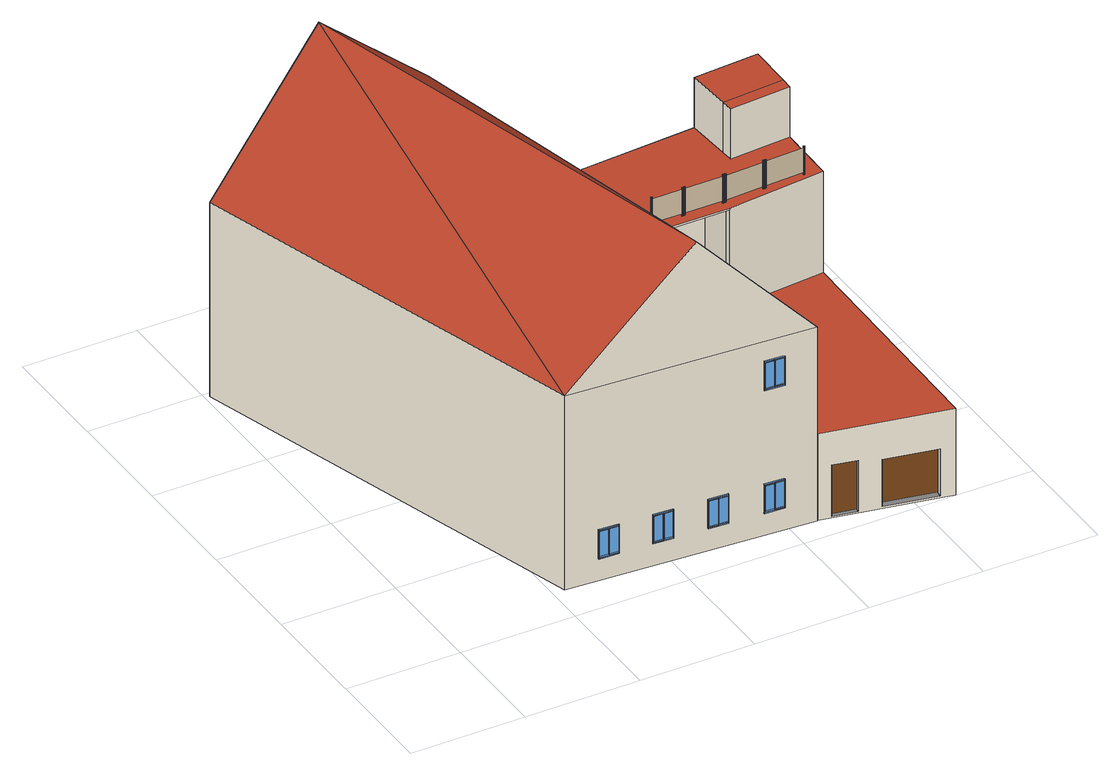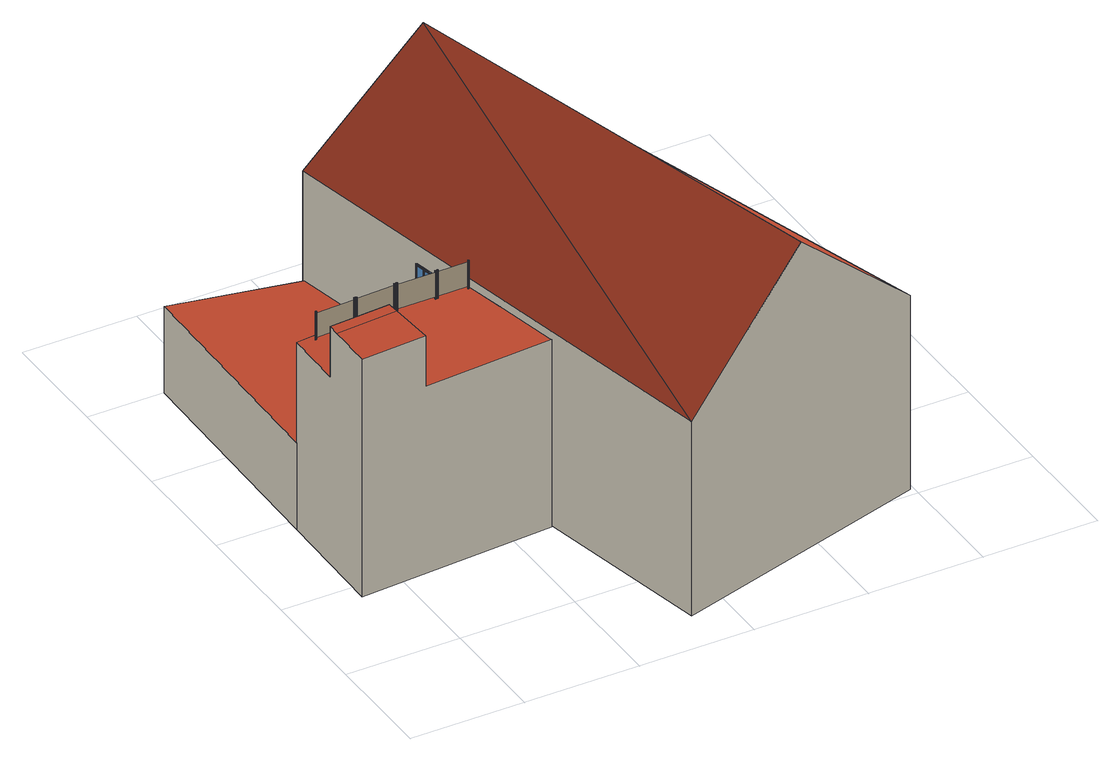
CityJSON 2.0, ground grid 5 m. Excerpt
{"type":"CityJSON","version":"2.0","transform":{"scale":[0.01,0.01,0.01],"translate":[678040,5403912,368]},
"CityObjects":{
"building1":{"type":"Building","attributes":{"dataAvailable":"NotSufficient","measuredHeight":14.29},"geometry":[{"type":"MultiSurface","lod":"3","boundaries":[[[0,1,2]],[[1,0,3,4]],[[5,3,0]],[[1,6,2]],[[3,5,7,8]],[[9,7,5,0,2]],[[6,1,4,3]],[[6,3,8,10],[11,12,13,14],[15,16,17,18],[19,20,21,22],[23,24,25,26],[27,28,29,30]],[[6,10,9,2],[31,32,33,34],[35,36,37,38],[39,40,41,42]],[[43,44,45,46]],[[47,30,29,48]],[[49,50,51,52]],[[53,54,55,56]],[[30,47,57,27]],[[58,59,60,61]],[[62,63,64,65]],[[66,67,68,69]],[[70,51,50,71],[46,43,44,45]],[[55,59,58,56]],[[72,73,74,75]],[[27,30,29,28],[49,52,76,77,66,69,78,79]],[[69,68,80,78]],[[74,73,81,82]],[[52,51,70,76]],[[28,83,48,29]],[[72,84,81,73]],[[62,65,85,86],[87,88,89,90]],[[57,47,48,83],[60,59,91,64,63,92,55,54]],[[76,70,71,79]],[[92,91,59,55]],[[83,28,27,57]],[[77,93,67,66]],[[84,94,82,81]],[[46,88,87,45]],[[68,67,93,80],[73,81,82,74]],[[78,80,93,77]],[[61,60,54,53,84,94]],[[89,43,44,90]],[[61,94,75,72,84,53,56,58]],[[91,92,86,85]],[[65,64,91,85]],[[86,92,63,62]],[[79,78,77,76]],[[45,87,90,44]],[[75,74,82,94]],[[88,46,43,89]],[[79,71,50,49]],[[95,96,97,98]],[[99,26,25,100]],[[101,102,103,104]],[[105,106,107,108]],[[26,99,109,23]],[[110,111,112,113]],[[114,115,116,117]],[[118,119,120,121]],[[122,103,102,123],[98,95,96,97]],[[107,111,110,108]],[[124,125,126,127]],[[23,26,25,24],[101,104,128,129,118,121,130,131]],[[121,120,132,130]],[[126,125,133,134]],[[104,103,122,128]],[[24,135,100,25]],[[124,136,133,125]],[[114,117,137,138],[139,140,141,142]],[[109,99,100,135],[112,111,143,116,115,144,107,106]],[[128,122,123,131]],[[144,143,111,107]],[[135,24,23,109]],[[129,145,119,118]],[[136,146,134,133]],[[98,140,139,97]],[[120,119,145,132],[125,133,134,126]],[[130,132,145,129]],[[113,112,106,105,136,146]],[[141,95,96,142]],[[113,146,127,124,136,105,108,110]],[[143,144,138,137]],[[117,116,143,137]],[[138,144,115,114]],[[131,130,129,128]],[[97,139,142,96]],[[127,126,134,146]],[[140,98,95,141]],[[131,123,102,101]],[[147,148,149,150]],[[151,33,32,152]],[[153,154,155,156]],[[157,158,159,160]],[[33,151,161,34]],[[162,163,164,165]],[[166,167,168,169]],[[170,171,172,173]],[[174,155,154,175],[150,147,148,149]],[[159,163,162,160]],[[176,177,178,179]],[[34,33,32,31],[153,156,180,181,170,173,182,183]],[[173,172,184,182]],[[178,177,185,186]],[[156,155,174,180]],[[31,187,152,32]],[[176,188,185,177]],[[166,169,189,190],[191,192,193,194]],[[161,151,152,187],[164,163,195,168,167,196,159,158]],[[180,174,175,183]],[[196,195,163,159]],[[187,31,34,161]],[[181,197,171,170]],[[188,198,186,185]],[[150,192,191,149]],[[172,171,197,184],[177,185,186,178]],[[182,184,197,181]],[[165,164,158,157,188,198]],[[193,147,148,194]],[[165,198,179,176,188,157,160,162]],[[195,196,190,189]],[[169,168,195,189]],[[190,196,167,166]],[[183,182,181,180]],[[149,191,194,148]],[[179,178,186,198]],[[192,150,147,193]],[[183,175,154,153]],[[199,200,201,202]],[[203,14,13,204]],[[205,206,207,208]],[[209,210,211,212]],[[14,203,213,11]],[[214,215,216,217]],[[218,219,220,221]],[[222,223,224,225]],[[226,207,206,227],[202,199,200,201]],[[211,215,214,212]],[[228,229,230,231]],[[11,14,13,12],[205,208,232,233,222,225,234,235]],[[225,224,236,234]],[[230,229,237,238]],[[208,207,226,232]],[[12,239,204,13]],[[228,240,237,229]],[[218,221,241,242],[243,244,245,246]],[[213,203,204,239],[216,215,247,220,219,248,211,210]],[[232,226,227,235]],[[248,247,215,211]],[[239,12,11,213]],[[233,249,223,222]],[[240,250,238,237]],[[202,244,243,201]],[[224,223,249,236],[229,237,238,230]],[[234,236,249,233]],[[217,216,210,209,240,250]],[[245,199,200,246]],[[217,250,231,228,240,209,212,214]],[[247,248,242,241]],[[221,220,247,241]],[[242,248,219,218]],[[235,234,233,232]],[[201,243,246,200]],[[231,230,238,250]],[[244,202,199,245]],[[235,227,206,205]],[[251,252,253,254]],[[255,18,17,256]],[[257,258,259,260]],[[261,262,263,264]],[[18,255,265,15]],[[266,267,268,269]],[[270,271,272,273]],[[274,275,276,277]],[[278,259,258,279],[254,251,252,253]],[[263,267,266,264]],[[280,281,282,283]],[[15,18,17,16],[257,260,284,285,274,277,286,287]],[[277,276,288,286]],[[282,281,289,290]],[[260,259,278,284]],[[16,291,256,17]],[[280,292,289,281]],[[270,273,293,294],[295,296,297,298]],[[265,255,256,291],[268,267,299,272,271,300,263,262]],[[284,278,279,287]],[[300,299,267,263]],[[291,16,15,265]],[[285,301,275,274]],[[292,302,290,289]],[[254,296,295,253]],[[276,275,301,288],[281,289,290,282]],[[286,288,301,285]],[[269,268,262,261,292,302]],[[297,251,252,298]],[[269,302,283,280,292,261,264,266]],[[299,300,294,293]],[[273,272,299,293]],[[294,300,271,270]],[[287,286,285,284]],[[253,295,298,252]],[[283,282,290,302]],[[296,254,251,297]],[[287,279,258,257]],[[303,304,305,306]],[[307,22,21,308]],[[309,310,311,312]],[[313,314,315,316]],[[22,307,317,19]],[[318,319,320,321]],[[322,323,324,325]],[[326,327,328,329]],[[330,311,310,331],[306,303,304,305]],[[315,319,318,316]],[[332,333,334,335]],[[19,22,21,20],[309,312,336,337,326,329,338,339]],[[329,328,340,338]],[[334,333,341,342]],[[312,311,330,336]],[[20,343,308,21]],[[332,344,341,333]],[[322,325,345,346],[347,348,349,350]],[[317,307,308,343],[320,319,351,324,323,352,315,314]],[[336,330,331,339]],[[352,351,319,315]],[[343,20,19,317]],[[337,353,327,326]],[[344,354,342,341]],[[306,348,347,305]],[[328,327,353,340],[333,341,342,334]],[[338,340,353,337]],[[321,320,314,313,344,354]],[[349,303,304,350]],[[321,354,335,332,344,313,316,318]],[[351,352,346,345]],[[325,324,351,345]],[[346,352,323,322]],[[339,338,337,336]],[[305,347,350,304]],[[335,334,342,354]],[[348,306,303,349]],[[339,331,310,309]],[[355,356,357,358]],[[359,38,37,360]],[[361,362,363,364]],[[365,366,367,368]],[[38,359,369,35]],[[370,371,372,373]],[[374,375,376,377]],[[378,379,380,381]],[[382,363,362,383],[358,355,356,357]],[[367,371,370,368]],[[384,385,386,387]],[[35,38,37,36],[361,364,388,389,378,381,390,391]],[[381,380,392,390]],[[386,385,393,394]],[[364,363,382,388]],[[36,395,360,37]],[[384,396,393,385]],[[374,377,397,398],[399,400,401,402]],[[369,359,360,395],[372,371,403,376,375,404,367,366]],[[388,382,383,391]],[[404,403,371,367]],[[395,36,35,369]],[[389,405,379,378]],[[396,406,394,393]],[[358,400,399,357]],[[380,379,405,392],[385,393,394,386]],[[390,392,405,389]],[[373,372,366,365,396,406]],[[401,355,356,402]],[[373,406,387,384,396,365,368,370]],[[403,404,398,397]],[[377,376,403,397]],[[398,404,375,374]],[[391,390,389,388]],[[357,399,402,356]],[[387,386,394,406]],[[400,358,355,401]],[[391,383,362,361]],[[407,408,409,410]],[[411,42,41,412]],[[413,414,415,416]],[[417,418,419,420]],[[42,411,421,39]],[[422,423,424,425]],[[426,427,428,429]],[[430,431,432,433]],[[434,415,414,435],[410,407,408,409]],[[419,423,422,420]],[[436,437,438,439]],[[39,42,41,40],[413,416,440,441,430,433,442,443]],[[433,432,444,442]],[[438,437,445,446]],[[416,415,434,440]],[[40,447,412,41]],[[436,448,445,437]],[[426,429,449,450],[451,452,453,454]],[[421,411,412,447],[424,423,455,428,427,456,419,418]],[[440,434,435,443]],[[456,455,423,419]],[[447,40,39,421]],[[441,457,431,430]],[[448,458,446,445]],[[410,452,451,409]],[[432,431,457,444],[437,445,446,438]],[[442,444,457,441]],[[425,424,418,417,448,458]],[[453,407,408,454]],[[425,458,439,436,448,417,420,422]],[[455,456,450,449]],[[429,428,455,449]],[[450,456,427,426]],[[443,442,441,440]],[[409,451,454,408]],[[439,438,446,458]],[[452,410,407,453]],[[443,435,414,413]],[[9,10,8,7]]],"semantics":{"surfaces":[{"type":"RoofSurface","klumMaterialClass":"Ceramic","klumMaterialIndex":"D201","materialUncertainty":"0.3"},{"type":"WallSurface","klumMaterialClass":"Plaster","klumMaterialIndex":"I202","materialUncertainty":"0.3"},{"type":"WallSurface"},{"type":"Window","frameMaterialClass":"Plastic","frameMaterialUncertainty":"0.3","paneMaterialClass":"Glass","_cityeditor_layer":"Unclassified.LoD3"},{"type":"GroundSurface"}],"values":[0,0,0,0,1,2,1,1,1,3,3,3,3,3,3,3,3,3,3,3,3,3,3,3,3,3,3,3,3,3,3,3,3,3,3,3,3,3,3,3,3,3,3,3,3,3,3,3,3,3,3,3,3,3,3,3,3,3,3,3,3,3,3,3,3,3,3,3,3,3,3,3,3,3,3,3,3,3,3,3,3,3,3,3,3,3,3,3,3,3,3,3,3,3,3,3,3,3,3,3,3,3,3,3,3,3,3,3,3,3,3,3,3,3,3,3,3,3,3,3,3,3,3,3,3,3,3,3,3,3,3,3,3,3,3,3,3,3,3,3,3,3,3,3,3,3,3,3,3,3,3,3,3,3,3,3,3,3,3,3,3,3,3,3,3,3,3,3,3,3,3,3,3,3,3,3,3,3,3,3,3,3,3,3,3,3,3,3,3,3,3,3,3,3,3,3,3,3,3,3,3,3,3,3,3,3,3,3,3,3,3,3,3,3,3,3,3,3,3,3,3,3,3,3,3,3,3,3,3,3,3,3,3,3,3,3,3,3,3,3,3,3,3,3,3,3,3,3,3,3,3,3,3,3,3,3,3,3,3,3,3,3,3,3,3,3,3,3,3,3,3,3,3,3,3,3,3,3,3,3,3,3,3,3,3,3,3,3,3,3,3,3,3,3,3,3,3,3,3,3,3,3,3,3,3,3,3,3,3,3,3,3,3,4]}}]},
"building2":{"type":"Building","attributes":{"measuredHeight":10.91},"children":["building2-1","building2-2","building2-3","building2-4"],"geometry":[{"type":"MultiSurface","lod":"3","boundaries":[[[459,460,461,462,463,464]],[[465,466,467,468]],[[469,470,465,468]],[[471,472,473,474,475,476,477,478,479,480,481]],[[482,483,480,479]],[[484,482,479,478]],[[473,472,466,465]],[[472,471,467,466]],[[485,459,464,486]],[[487,475,474,470,469,488]],[[488,469,468,467,471,481,459,485]],[[474,473,465,470]],[[484,478,477,489]],[[475,487,490,476]],[[477,476,490,461,491,489]],[[462,461,492]],[[490,492,461]],[[460,459,481,480,483]],[[493,494,495,496]],[[497,498,499,500]],[[501,502,503,504]],[[505,506,507,508]],[[509,510,484,511],[512,513,514,515]],[[516,517,510,509]],[[460,483,517,516]],[[511,484,489,491]],[[518,463,462,492]],[[486,464,463,518],[505,502,501,506],[493,498,497,494]],[[503,508,507,504]],[[519,520,521,522],[523,524,525,526]],[[519,527,528,520]],[[529,530,531,532]],[[512,533,534,513]],[[533,512,515,535]],[[536,537,538,539]],[[540,541,542,543]],[[544,545,546,547]],[[548,549,550,551]],[[552,553,549,546]],[[553,552,522,521]],[[551,550,545,544,554,555]],[[534,533,535,556],[550,549,553,528,527,552,546,545]],[[557,558,559,560]],[[546,549,548,547]],[[520,528,553,521]],[[561,562,563,564]],[[551,555,565,566,554,544,547,548]],[[522,552,527,519]],[[514,556,535,515]],[[556,514,513,534]],[[566,554,563,562]],[[554,555,564,563]],[[566,562,561,565]],[[538,537,567,568],[562,563,564,561]],[[565,561,564,555]],[[525,529,530,526]],[[524,532,529,525]],[[569,542,541,570],[532,529,530,531]],[[513,512,515,514],[540,543,560,559,536,539,558,557]],[[539,538,568,558]],[[558,568,567,559]],[[560,569,570,557]],[[543,542,569,560]],[[559,567,537,536]],[[557,570,541,540]],[[532,524,523,531]],[[531,523,526,530]],[[499,496,495,500]],[[494,497,500,495]],[[486,518,492,490,487,488,485]],[[506,501,504,507]],[[498,493,496,499]],[[502,505,508,503]],[[517,483,482,484,510]],[[509,511,491,461,460,516]]],"semantics":{"surfaces":[{"type":"RoofSurface"},{"type":"WallSurface","klumMaterialClass":"Plaster","klumMaterialIndex":"I202","materialUncertainty":"0.3"},{"type":"WallSurface"},{"type":"Door","klumMaterialClass":"Wood","klumMaterialIndex":"L101"},{"type":"Window"},{"type":"GroundSurface","klumMaterialClass":"Concrete","klumMaterialIndex":"E304","materialUncertainty":"0.3"},{"type":"GroundSurface"},{"type":"OuterCeilingSurface"},{"type":"OuterFloorSurface"}],"values":[0,0,0,0,1,2,2,2,2,2,2,2,2,2,2,2,2,1,1,1,1,1,1,1,1,1,1,1,3,4,4,4,4,4,4,4,4,4,4,4,4,4,4,4,4,4,4,4,4,4,4,4,4,4,4,4,4,4,4,4,4,4,4,4,4,4,4,3,5,6,5,7,7,7,8]}}]},
"building2-1":{"type":"BuildingInstallation","attributes":{"materialUncertainty":"0.5","materialClass":"Metal","materialName":"Aluminium","_cityeditor_layer":"Unclassified.LoD3","relationToConstruction":"outside"},"parents":["building2"],"geometry":[{"type":"MultiSurface","lod":"3","boundaries":[[[571,572,573,574]],[[575,576,577,578]],[[579,580,581,582]],[[582,581,583,584]],[[584,583,585,586]],[[587,588,589,590]],[[578,577,580,579]],[[586,585,591,592]],[[593,594,595,596]],[[597,598,572,571]],[[599,600,598,597]],[[574,573,601,602]],[[602,601,603,604]],[[604,603,576,575]],[[592,591,594,593]],[[596,595,605,606]],[[606,605,588,587]],[[590,589,607,608]],[[609,610,611,612]],[[613,614,615,616]],[[617,618,619,620]],[[610,617,620,611]],[[621,622,623,624]],[[625,626,627,628]],[[629,630,631,632]],[[633,613,616,634]],[[635,633,634,636]],[[637,638,639,640]],[[641,621,624,642]],[[630,641,642,631]],[[643,629,632,644]],[[622,637,640,623]],[[614,643,644,615]],[[638,609,612,639]],[[618,625,628,619]],[[645,646,647,648]],[[608,607,649,645,646,650]],[[649,600,599,650,646,645]],[[626,651,647,648,652,627]],[[651,635,636,652,648,647]]]}]},
"building2-2":{"type":"BuildingInstallation","attributes":{"materialUncertainty":"0.5","materialClass":"Metal","materialName":"Aluminium","_cityeditor_layer":"Unclassified.LoD3","relationToConstruction":"outside"},"parents":["building2"],"geometry":[{"type":"MultiSurface","lod":"3","boundaries":[[[653,654,655,656]],[[657,658,659,660]],[[661,662,663,664]],[[660,659,665,666]],[[666,665,667,668]],[[669,670,671,672]],[[673,674,658,657]],[[668,667,675,676]],[[676,675,662,661]],[[677,678,654,653]],[[679,680,678,677]],[[656,655,681,682]],[[682,681,674,673]],[[664,663,670,669]],[[672,671,683,684]],[[685,686,687,688]],[[689,690,691,692]],[[693,694,695,696]],[[697,698,699,700]],[[701,702,703,704]],[[705,706,707,708]],[[698,709,710,699]],[[711,705,708,712]],[[713,693,696,714]],[[715,689,692,716]],[[706,701,704,707]],[[686,711,712,687]],[[717,713,714,718]],[[702,715,716,703]],[[694,685,688,695]],[[690,697,700,691]],[[719,720,721,722]],[[684,683,680,719,720,679]],[[680,679,720,719]],[[709,723,721,722,724,710]],[[723,717,718,724,722,721]]]}]},
"building2-3":{"type":"BuildingInstallation","attributes":{"materialUncertainty":"0.5","materialClass":"Metal","materialName":"Aluminium","_cityeditor_layer":"Unclassified.LoD3","relationToConstruction":"outside"},"parents":["building2"],"geometry":[{"type":"MultiSurface","lod":"3","boundaries":[[[725,726,727,728]],[[728,727,729,730]],[[731,732,733,734]],[[735,736,737,738]],[[739,740,741,742]],[[738,737,743,744]],[[745,746,747,748]],[[744,743,749,750]],[[748,747,751,752]],[[734,733,736,735]],[[750,749,753,754]],[[755,756,740,739]],[[757,758,726,725]],[[759,760,758,757]],[[730,729,761,762]],[[762,761,732,731]],[[754,753,756,755]],[[742,741,746,745]],[[752,751,763,764]],[[765,766,767,768]],[[769,770,771,772]],[[773,774,775,776]],[[777,778,779,780]],[[781,782,783,784]],[[785,786,787,788]],[[789,790,791,792]],[[793,773,776,794]],[[795,796,797,798]],[[786,781,784,787]],[[766,785,788,767]],[[799,793,794,800]],[[782,801,802,783]],[[801,795,798,802]],[[774,765,768,775]],[[796,769,772,797]],[[770,777,780,771]],[[778,789,792,779]],[[803,804,805,806]],[[764,763,760,803,804,759]],[[760,759,804,803]],[[790,807,805,806,808,791]],[[807,799,800,808,806,805]]]}]},
"building2-4":{"type":"BuildingInstallation","attributes":{"materialUncertainty":"0.5","materialClass":"Metal","materialName":"Aluminium","_cityeditor_layer":"Unclassified.LoD3","relationToConstruction":"outside"},"parents":["building2"],"geometry":[{"type":"MultiSurface","lod":"3","boundaries":[[[809,810,811,812]],[[813,814,815,816]],[[816,815,817,818]],[[819,820,821,822]],[[818,817,823,824]],[[822,821,825,826]],[[827,828,814,813]],[[824,823,829,830]],[[831,832,833,834]],[[835,836,810,809]],[[837,838,836,835]],[[812,811,839,840]],[[840,839,841,842]],[[842,841,828,827]],[[830,829,832,831]],[[834,833,843,844]],[[844,843,820,819]],[[826,825,845,846]],[[847,848,849,850]],[[851,852,853,854]],[[855,856,857,858]],[[859,855,858,860]],[[861,862,863,864]],[[865,866,867,868]],[[869,865,868,870]],[[871,872,873,874]],[[875,861,864,876]],[[866,875,876,867]],[[848,869,870,849]],[[877,851,854,878]],[[862,871,874,863]],[[852,847,850,853]],[[872,879,880,873]],[[879,859,860,880]],[[856,881,882,857]],[[883,884,885,886]],[[846,845,838,883,884,837]],[[838,837,884,883]],[[881,887,885,886,888,882]],[[887,877,878,888,886,885]]]}]}
},
"vertices":[
[591,2139,1472],[1110,139,1472],[1163,2307,934],[550,167,934],[880,151,1251],[19,1970,934],[1616,101,934],[19,1970,43],[550,167,43],[1163,2307,43],[1616,101,43],[1011,139,275],[1011,139,143],[924,144,143],[924,144,275],[1243,124,276],[1243,124,143],[1157,129,143],[1157,129,276],[1480,109,276],[1480,109,143],[1393,114,143],[1393,114,276],[1480,109,840],[1480,109,707],[1393,114,707],[1393,114,840],[781,153,274],[781,153,141],[695,158,141],[695,158,274],[1467,827,711],[1484,742,711],[1484,742,844],[1467,827,844],[1432,998,844],[1432,998,711],[1449,913,711],[1449,913,844],[1392,1193,844],[1392,1193,711],[1409,1108,711],[1409,1108,844],[740,158,151],[740,158,265],[779,156,265],[779,156,151],[695,168,274],[695,168,141],[779,153,270],[780,155,270],[780,155,145],[779,153,145],[697,166,145],[697,168,145],[738,166,145],[738,163,145],[781,163,274],[738,163,270],[738,166,270],[697,168,270],[697,166,270],[780,161,145],[780,163,145],[780,163,270],[780,161,270],[696,158,145],[696,161,145],[696,161,270],[696,158,270],[739,158,145],[739,158,270],[737,163,151],[736,158,151],[736,158,265],[737,163,265],[739,156,145],[738,156,145],[738,156,270],[739,156,270],[738,158,270],[697,161,151],[697,161,265],[781,163,141],[697,166,151],[739,163,270],[739,163,145],[779,161,265],[779,161,151],[741,163,151],[741,163,265],[739,166,270],[739,166,145],[738,158,145],[697,166,265],[1439,114,717],[1439,114,831],[1477,112,831],[1477,112,717],[1394,125,840],[1394,125,707],[1478,109,836],[1478,112,836],[1478,112,712],[1478,109,712],[1396,122,712],[1396,124,712],[1437,122,712],[1437,119,712],[1480,119,840],[1437,119,836],[1437,122,836],[1396,124,836],[1396,122,836],[1479,117,712],[1479,119,712],[1479,119,836],[1479,117,836],[1395,114,712],[1395,117,712],[1395,117,836],[1395,114,836],[1438,114,712],[1438,114,836],[1435,119,717],[1435,114,717],[1435,114,831],[1435,119,831],[1438,112,712],[1436,112,712],[1436,112,836],[1438,112,836],[1436,114,836],[1396,117,717],[1396,117,831],[1480,119,707],[1396,122,717],[1438,119,836],[1438,119,712],[1478,117,831],[1478,117,717],[1439,119,717],[1439,119,831],[1438,122,836],[1438,122,712],[1436,114,712],[1396,122,831],[1472,787,721],[1472,787,834],[1465,824,834],[1465,824,721],[1474,741,844],[1474,741,711],[1467,826,840],[1465,825,840],[1465,825,715],[1467,826,715],[1476,743,715],[1474,742,715],[1466,782,715],[1468,783,715],[1457,825,844],[1468,783,840],[1466,782,840],[1474,742,840],[1476,743,840],[1460,824,715],[1457,824,715],[1457,824,840],[1460,824,840],[1484,744,715],[1481,743,715],[1481,743,840],[1484,744,840],[1473,785,715],[1473,785,840],[1468,782,721],[1473,783,721],[1473,783,834],[1468,782,834],[1475,786,715],[1476,784,715],[1476,784,840],[1475,786,840],[1473,784,840],[1481,744,721],[1481,744,834],[1457,825,711],[1476,743,721],[1468,784,840],[1468,784,715],[1460,823,834],[1460,823,721],[1468,786,721],[1468,786,834],[1465,784,840],[1465,784,715],[1473,784,715],[1476,743,834],[970,144,152],[970,144,266],[1008,141,266],[1008,141,152],[925,154,275],[925,154,143],[1009,139,271],[1009,141,271],[1009,141,147],[1009,139,147],[927,151,147],[927,154,147],[968,151,147],[968,149,147],[1011,149,275],[968,149,271],[968,151,271],[927,154,271],[927,151,271],[1010,146,147],[1010,149,147],[1010,149,271],[1010,146,271],[926,144,147],[926,146,147],[926,146,271],[926,144,271],[969,144,147],[969,144,271],[966,149,152],[966,144,152],[966,144,266],[966,149,266],[969,141,147],[967,141,147],[967,141,271],[969,141,271],[967,144,271],[927,146,152],[927,146,266],[1011,149,143],[927,151,152],[969,149,271],[969,149,147],[1009,146,266],[1009,146,152],[970,149,152],[970,149,266],[969,151,271],[969,151,147],[967,144,147],[927,151,266],[1202,129,152],[1202,129,266],[1241,127,266],[1241,127,152],[1157,139,276],[1157,139,143],[1242,124,272],[1242,127,272],[1242,127,147],[1242,124,147],[1159,137,147],[1159,139,147],[1200,137,147],[1200,134,147],[1243,134,276],[1200,134,272],[1200,137,272],[1159,139,272],[1159,137,272],[1242,132,147],[1242,134,147],[1242,134,272],[1242,132,272],[1158,129,147],[1158,132,147],[1158,132,272],[1158,129,272],[1201,129,147],[1201,129,272],[1199,134,152],[1199,129,152],[1199,129,266],[1199,134,266],[1201,127,147],[1199,127,147],[1199,127,272],[1201,127,272],[1200,129,272],[1159,132,152],[1159,132,266],[1243,134,143],[1159,137,152],[1201,134,272],[1201,134,147],[1241,132,266],[1241,132,152],[1203,134,152],[1203,134,266],[1201,137,272],[1201,137,147],[1200,129,147],[1159,137,266],[1439,114,152],[1439,114,266],[1477,112,266],[1477,112,152],[1394,125,276],[1394,125,143],[1478,109,272],[1478,112,272],[1478,112,147],[1478,109,147],[1396,122,147],[1396,124,147],[1437,122,147],[1437,119,147],[1480,119,276],[1437,119,272],[1437,122,272],[1396,124,272],[1396,122,272],[1479,117,147],[1479,119,147],[1479,119,272],[1479,117,272],[1395,114,147],[1395,117,147],[1395,117,272],[1395,114,272],[1438,114,147],[1438,114,272],[1435,119,152],[1435,114,152],[1435,114,266],[1435,119,266],[1438,112,147],[1436,112,147],[1436,112,272],[1438,112,272],[1436,114,272],[1396,117,152],[1396,117,266],[1480,119,143],[1396,122,152],[1438,119,272],[1438,119,147],[1478,117,266],[1478,117,152],[1439,119,152],[1439,119,266],[1438,122,272],[1438,122,147],[1436,114,147],[1396,122,266],[1437,958,721],[1437,958,834],[1430,995,834],[1430,995,721],[1439,911,844],[1439,911,711],[1432,996,840],[1429,996,840],[1429,996,715],[1432,996,715],[1441,914,715],[1439,913,715],[1431,953,715],[1433,954,715],[1422,996,844],[1433,954,840],[1431,953,840],[1439,913,840],[1441,914,840],[1425,995,715],[1422,995,715],[1422,995,840],[1425,995,840],[1449,914,715],[1446,914,715],[1446,914,840],[1449,914,840],[1438,956,715],[1438,956,840],[1433,953,721],[1438,954,721],[1438,954,834],[1433,953,834],[1440,957,715],[1440,955,715],[1440,955,840],[1440,957,840],[1438,955,840],[1446,915,721],[1446,915,834],[1422,996,711],[1441,914,721],[1433,955,840],[1433,955,715],[1425,994,834],[1425,994,721],[1432,957,721],[1432,957,834],[1430,954,840],[1430,954,715],[1438,955,715],[1441,914,834],[1397,1152,721],[1397,1152,834],[1390,1190,834],[1390,1190,721],[1399,1106,844],[1399,1106,711],[1392,1192,840],[1389,1191,840],[1389,1191,715],[1392,1192,715],[1401,1109,715],[1399,1108,715],[1391,1148,715],[1393,1149,715],[1382,1191,844],[1393,1149,840],[1391,1148,840],[1399,1108,840],[1401,1109,840],[1384,1190,715],[1382,1190,715],[1382,1190,840],[1384,1190,840],[1409,1109,715],[1406,1109,715],[1406,1109,840],[1409,1109,840],[1398,1151,715],[1398,1151,840],[1393,1148,721],[1398,1149,721],[1398,1149,834],[1393,1148,834],[1400,1152,715],[1400,1150,715],[1400,1150,840],[1400,1152,840],[1398,1150,840],[1406,1110,721],[1406,1110,834],[1382,1191,711],[1401,1109,721],[1393,1150,840],[1393,1150,715],[1385,1189,834],[1385,1189,721],[1392,1151,721],[1392,1151,834],[1390,1150,840],[1390,1150,715],[1398,1150,715],[1401,1109,834],
[2179,1051,436],[1747,1011,436],[1419,1008,436],[1610,112,436],[1623,110,436],[2164,0,436],[1910,1351,1129],[1914,1299,1129],[2183,1317,1129],[2184,1370,1129],[2187,1572,1129],[1897,1552,1129],[2183,1317,898],[1914,1299,898],[1910,1351,898],[1897,1552,898],[1326,1513,898],[1314,1510,898],[1375,1218,898],[1388,1221,898],[1432,1011,898],[1747,1011,898],[2179,1051,898],[1432,1011,890],[1747,1011,890],[1388,1221,890],[2179,1051,38],[2164,0,38],[1326,1513,38],[2187,1572,38],[1375,1218,890],[1314,1510,38],[1375,1218,436],[1610,112,38],[1875,59,263],[1875,59,48],[1881,86,48],[1881,86,263],[2102,13,48],[2102,13,263],[2108,40,263],[2108,40,48],[1781,78,44],[1781,78,280],[1785,97,280],[1785,97,44],[1678,99,280],[1678,99,44],[1682,118,44],[1682,118,280],[1751,1212,436],[1751,1212,890],[1388,1221,436],[1407,1221,824],[1493,1218,824],[1493,1218,726],[1407,1221,726],[1747,1043,436],[1747,1043,890],[1623,110,38],[1492,1226,729],[1492,1226,821],[1451,1227,821],[1451,1227,729],[1491,1226,817],[1491,1226,733],[1453,1227,733],[1453,1227,817],[1492,1229,729],[1492,1229,821],[1453,1222,733],[1453,1222,817],[1491,1221,817],[1491,1221,733],[1407,1230,824],[1494,1229,824],[1407,1230,726],[1408,1221,729],[1408,1223,729],[1408,1223,821],[1408,1221,821],[1492,1218,821],[1492,1221,821],[1492,1221,729],[1492,1218,729],[1409,1228,729],[1409,1230,729],[1450,1229,729],[1450,1227,729],[1450,1227,821],[1450,1229,821],[1409,1230,821],[1409,1228,821],[1452,1229,729],[1452,1229,821],[1409,1228,733],[1409,1228,817],[1494,1229,726],[1451,1220,821],[1450,1220,821],[1450,1220,729],[1451,1220,729],[1449,1222,817],[1449,1222,733],[1409,1223,733],[1409,1223,817],[1449,1227,817],[1449,1227,733],[1450,1222,729],[1450,1222,821],[1451,1222,729],[1451,1222,821],
[1936,1062,898],[1936,1062,1027],[1935,1061,1027],[1935,1061,898],[1932,1061,898],[1932,1061,1027],[1932,1062,1027],[1932,1062,898],[1931,1062,898],[1931,1062,1027],[1931,1063,1027],[1931,1063,898],[1931,1064,1027],[1931,1064,898],[1931,1065,1027],[1931,1065,898],[1935,1067,898],[1935,1067,1027],[1936,1066,1027],[1936,1066,898],[1931,1066,1027],[1931,1066,898],[1932,1067,898],[1932,1067,1027],[1933,1067,1027],[1933,1067,898],[1936,1063,898],[1936,1063,1027],[1937,1063,898],[1937,1063,1027],[1934,1061,1027],[1934,1061,898],[1933,1061,1027],[1933,1061,898],[1934,1067,1027],[1934,1067,898],[1937,1065,1027],[1937,1065,898],[2107,1075,898],[2106,1075,898],[2106,1075,1027],[2107,1075,1027],[2105,1069,898],[2106,1069,898],[2106,1069,1027],[2105,1069,1027],[2105,1074,898],[2104,1074,898],[2104,1074,1027],[2105,1074,1027],[2109,1072,898],[2109,1073,898],[2109,1073,1027],[2109,1072,1027],[2104,1073,898],[2104,1072,898],[2104,1072,1027],[2104,1073,1027],[2108,1069,898],[2109,1070,898],[2109,1070,1027],[2108,1069,1027],[2104,1070,898],[2104,1070,1027],[2104,1071,898],[2104,1071,1027],[2109,1074,898],[2108,1074,898],[2108,1074,1027],[2109,1074,1027],[2109,1071,898],[2109,1071,1027],[2107,1069,898],[2107,1069,1027],[1937,1064,1020],[1937,1064,908],[2103,1072,908],[2103,1072,1020],[1937,1064,1027],[1937,1064,898],[2103,1072,898],[2103,1072,1027],
[1433,1053,898],[1433,1053,1027],[1432,1053,1027],[1432,1053,898],[1429,1054,898],[1429,1054,1027],[1429,1055,1027],[1429,1055,898],[1431,1058,898],[1431,1058,1027],[1432,1058,1027],[1432,1058,898],[1429,1056,1027],[1429,1056,898],[1429,1057,1027],[1429,1057,898],[1433,1058,898],[1433,1058,1027],[1433,1057,1027],[1433,1057,898],[1430,1053,898],[1430,1053,1027],[1430,1058,1027],[1430,1058,898],[1433,1054,898],[1433,1054,1027],[1434,1055,898],[1434,1055,1027],[1431,1053,1027],[1431,1053,898],[1434,1056,1027],[1434,1056,898],[1565,1052,898],[1566,1052,898],[1566,1052,1027],[1565,1052,1027],[1566,1058,898],[1565,1058,898],[1565,1058,1027],[1566,1058,1027],[1564,1053,898],[1564,1052,898],[1564,1052,1027],[1564,1053,1027],[1564,1058,898],[1563,1057,898],[1563,1057,1027],[1564,1058,1027],[1567,1055,898],[1567,1056,898],[1567,1056,1027],[1567,1055,1027],[1567,1053,898],[1567,1054,898],[1567,1054,1027],[1567,1053,1027],[1563,1056,898],[1563,1056,1027],[1566,1053,898],[1566,1053,1027],[1563,1053,898],[1563,1053,1027],[1567,1057,898],[1567,1057,1027],[1563,1054,898],[1563,1054,1027],[1434,1055,1020],[1434,1055,908],[1563,1055,908],[1563,1055,1020],[1563,1055,898],[1563,1055,1027],
[1576,1053,898],[1576,1053,1027],[1575,1053,1027],[1575,1053,898],[1574,1053,1027],[1574,1053,898],[1572,1053,898],[1572,1053,1027],[1571,1053,1027],[1571,1053,898],[1571,1054,898],[1571,1054,1027],[1570,1055,1027],[1570,1055,898],[1573,1058,898],[1573,1058,1027],[1574,1058,1027],[1574,1058,898],[1570,1056,1027],[1570,1056,898],[1575,1058,898],[1575,1058,1027],[1576,1058,1027],[1576,1058,898],[1571,1057,1027],[1571,1057,898],[1576,1057,1027],[1576,1057,898],[1571,1058,1027],[1571,1058,898],[1572,1058,898],[1572,1058,1027],[1576,1054,898],[1576,1054,1027],[1576,1055,898],[1576,1055,1027],[1573,1053,1027],[1573,1053,898],[1576,1056,1027],[1576,1056,898],[1744,1052,898],[1745,1052,898],[1745,1052,1027],[1744,1052,1027],[1745,1058,898],[1744,1058,898],[1744,1058,1027],[1745,1058,1027],[1743,1053,898],[1743,1052,898],[1743,1052,1027],[1743,1053,1027],[1743,1058,898],[1742,1057,898],[1742,1057,1027],[1743,1058,1027],[1747,1055,898],[1747,1056,898],[1747,1056,1027],[1747,1055,1027],[1746,1053,898],[1747,1054,898],[1747,1054,1027],[1746,1053,1027],[1741,1057,898],[1741,1056,898],[1741,1056,1027],[1741,1057,1027],[1742,1053,898],[1742,1053,1027],[1746,1057,898],[1746,1058,898],[1746,1058,1027],[1746,1057,1027],[1741,1054,898],[1741,1054,1027],[1747,1057,898],[1747,1057,1027],[1576,1055,1020],[1576,1055,908],[1741,1055,908],[1741,1055,1020],[1741,1055,898],[1741,1055,1027],
[1755,1053,898],[1755,1053,1027],[1754,1053,1027],[1754,1053,898],[1750,1054,898],[1750,1054,1027],[1750,1055,1027],[1750,1055,898],[1750,1056,1027],[1750,1056,898],[1754,1058,898],[1754,1058,1027],[1755,1058,1027],[1755,1058,898],[1750,1057,1027],[1750,1057,898],[1755,1057,1027],[1755,1057,898],[1751,1053,898],[1751,1053,1027],[1751,1057,1027],[1751,1057,898],[1751,1058,898],[1751,1058,1027],[1752,1058,1027],[1752,1058,898],[1755,1054,898],[1755,1054,1027],[1756,1055,898],[1756,1055,1027],[1753,1052,1027],[1753,1052,898],[1752,1052,1027],[1752,1052,898],[1753,1058,1027],[1753,1058,898],[1756,1056,1027],[1756,1056,898],[1926,1060,898],[1927,1060,898],[1927,1060,1027],[1926,1060,1027],[1924,1061,898],[1925,1060,898],[1925,1060,1027],[1924,1061,1027],[1924,1066,898],[1923,1065,898],[1923,1065,1027],[1924,1066,1027],[1925,1066,898],[1925,1066,1027],[1929,1063,898],[1928,1064,898],[1928,1064,1027],[1929,1063,1027],[1928,1061,898],[1928,1062,898],[1928,1062,1027],[1928,1061,1027],[1927,1061,898],[1927,1061,1027],[1928,1065,898],[1927,1066,898],[1927,1066,1027],[1928,1065,1027],[1929,1062,898],[1929,1062,1027],[1923,1062,898],[1923,1062,1027],[1926,1066,898],[1926,1066,1027],[1923,1064,898],[1923,1064,1027],[1756,1055,1020],[1756,1055,908],[1923,1063,908],[1923,1063,1020],[1923,1063,898],[1923,1063,1027]
]}
